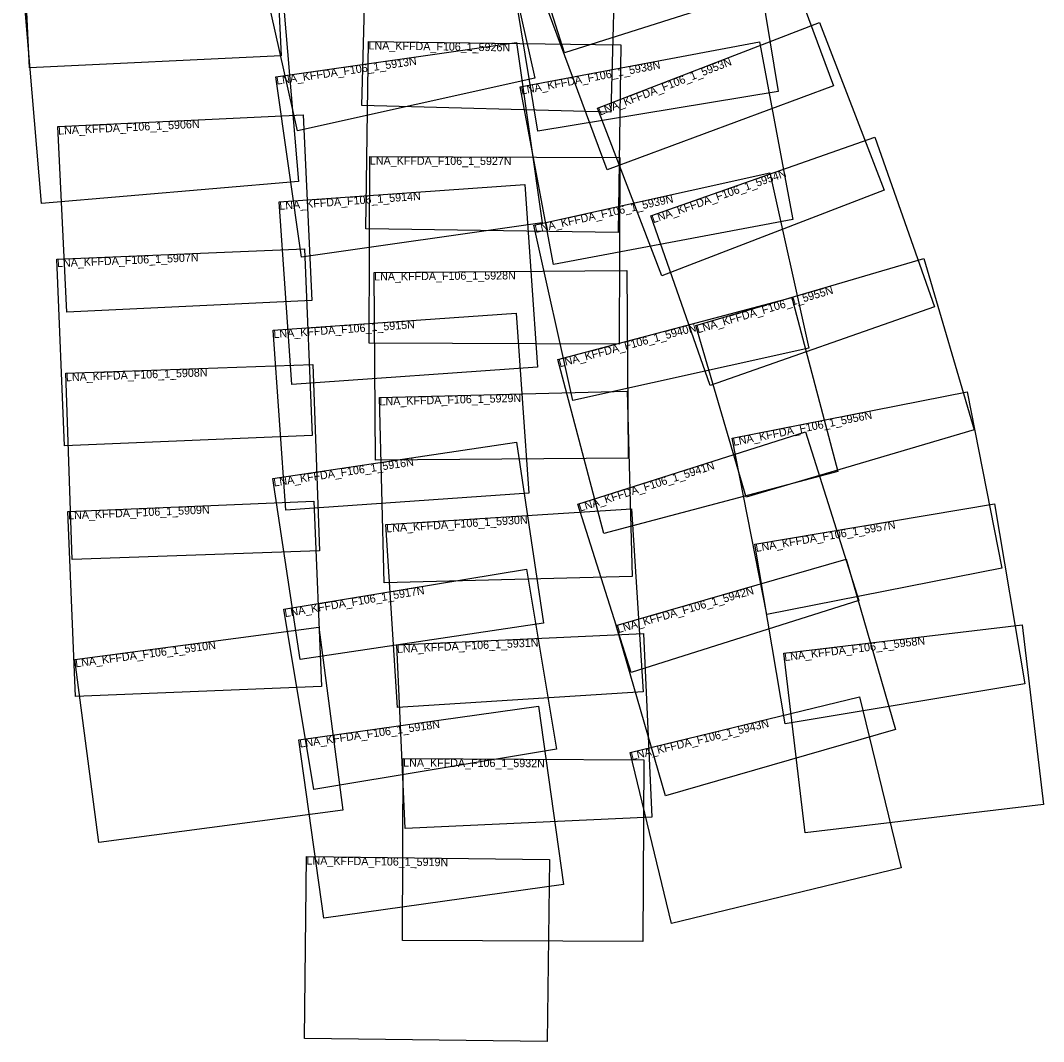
# Model space of a CAD drawing. Extents: x 664013 to 670816, y 274123 to 287157.
# Drawn here: x 664427 to 670816, y 274123 to 280499 of the extents above; entities that cross this region are included whole.
import ezdxf

# ---------------------------------------------------------------- set-up
doc = ezdxf.new("R2010")
doc.units = 0
doc.layers.add('Default', color=7, linetype='Continuous')

msp = doc.modelspace()

# ---------------------------------------------------------------- linework, layer by layer
at = {"layer": 'Default'}
for points in [[(667824.8, 280297.8), (667484.2, 281370), (668912.1, 281823.6), (669252.7, 280751.4)], [(664482.8, 280202.7), (664426.6, 281376.3), (665999.5, 281451.6), (666055.7, 280277.9)], [(666157, 279809.2), (665909.8, 280916.8), (667390.6, 281247.3), (667637.8, 280139.7)], [(666558.6, 279969.1), (666590.5, 281129.6), (668145.5, 281086.9), (668113.6, 279926.4)], [(667657.3, 279808), (667473.6, 280923.7), (668974.5, 281170.9), (669158.3, 280055.3)], [(668090.7, 279567.6), (667696.9, 280628.7), (669109.9, 281153.2), (669503.8, 280092.1)], [(664557.9, 279357.1), (664455.6, 280566.3), (666060.4, 280702.1), (666162.7, 279492.8)], [(668431.8, 278905.5), (668029.3, 279951.9), (669417.5, 280485.8), (669820, 279439.4)], [(666181.3, 279020.3), (666020.4, 280147.9), (667524.1, 280362.4), (667684.9, 279234.8)], [(666584.3, 279198.2), (666600.7, 280368.6), (668175.4, 280346.6), (668159, 279176.1)], [(667755.3, 278975.5), (667547.2, 280085.7), (669040.9, 280365.7), (669249, 279255.5)], [(664716.3, 278677.2), (664660.4, 279836.3), (666191.1, 279910.1), (666246.9, 278750.9)], [(668734, 278220.7), (668362.5, 279280), (669762.6, 279771), (670134.1, 278711.7)], [(666605.1, 278483.8), (666609, 279649.4), (668169.5, 279644.2), (668165.6, 278478.7)], [(667876.1, 278125.5), (667633, 279221.2), (669107.2, 279548.2), (669350.3, 278452.5)], [(666121.9, 278226.2), (666041.6, 279366.7), (667575.9, 279474.7), (667656.2, 278334.3)], [(664702, 277843.1), (664653.8, 279009), (666199.9, 279072.9), (666248, 277907)], [(668958.9, 277522.9), (668643.8, 278593.5), (670067.7, 279012.6), (670382.8, 277942)], [(666644, 277753.3), (666635, 278925.8), (668212.5, 278937.8), (668221.4, 277765.3)], [(668070, 277295.8), (667782.6, 278381.7), (669243.6, 278768.4), (669531, 277682.4)], [(666083.9, 277441), (666004.8, 278565.1), (667521.4, 278671.8), (667600.5, 277547.7)], [(664750.4, 277133.4), (664709.6, 278295.9), (666252.3, 278350.1), (666293.1, 277187.6)], [(666697.9, 276987.8), (666668.4, 278145), (668216.2, 278184.4), (668245.7, 277027.3)], [(669087.5, 276790), (668870.7, 277891.4), (670338.2, 278180.2), (670555, 277078.8)], [(668240.5, 276426.8), (667907, 277479.3), (669329.5, 277930.1), (669663, 276877.6)], [(666172.9, 276508), (666003.2, 277638.1), (667523.6, 277866.4), (667693.3, 276736.2)], [(664771.1, 276276.7), (664723, 277433.6), (666259, 277497.4), (666307.1, 276340.6)], [(669202.3, 276106), (669013.4, 277229.6), (670509.7, 277481.1), (670698.5, 276357.5)], [(666781.7, 276209.4), (666709.1, 277352), (668242.9, 277449.5), (668315.6, 276306.8)], [(668453.9, 275657.5), (668146.8, 276721.1), (669583, 277135.8), (669890.1, 276072.2)], [(666258.7, 275696.2), (666071.7, 276822.2), (667586.5, 277073.8), (667773.5, 275947.8)], [(664916.9, 275366.2), (664765.7, 276509.2), (666289.6, 276710.8), (666440.8, 275567.8)], [(669327, 275426.3), (669193.6, 276548.4), (670682.2, 276725.3), (670815.6, 275603.2)], [(666828.5, 275454.1), (666776.1, 276599.7), (668317.2, 276670.2), (668369.6, 275524.6)], [(668493.2, 274859.5), (668233.4, 275928.1), (669666.4, 276276.5), (669926.3, 275207.8)], [(666322, 274893.6), (666165.4, 276007.9), (667661.3, 276218.1), (667817.9, 275103.8)], [(666812.1, 274753.7), (666817, 275889.4), (668318.6, 275882.9), (668313.6, 274747.1)], [(666199.5, 274141.7), (666213.7, 275278.4), (667731, 275259.5), (667716.8, 274122.8)]]:
    msp.add_lwpolyline(points, close=True, dxfattribs=at)

# ---------------------------------------------------------------- texts
for s, rotation, p in [('LNA_KFFDA_F106_1_5926N', 359.1974, (666600, 280318.6)), ('LNA_KFFDA_F106_1_5913N', 8.11849, (666027.5, 280098.4)), ('LNA_KFFDA_F106_1_5938N', 10.61708, (667556.4, 280036.6)), ('LNA_KFFDA_F106_1_5953N', 21.03801, (668047.3, 279905.2)), ('LNA_KFFDA_F106_1_5906N', 2.75889, (664662.8, 279786.4)), ('LNA_KFFDA_F106_1_5927N', 359.81083, (666608.8, 279599.4)), ('LNA_KFFDA_F106_1_5954N', 19.32357, (668379.1, 279232.8)), ('LNA_KFFDA_F106_1_5914N', 4.02867, (666045.1, 279316.8)), ('LNA_KFFDA_F106_1_5939N', 12.50701, (667643.8, 279172.4)), ('LNA_KFFDA_F106_1_5907N', 2.36689, (664655.8, 278959)), ('LNA_KFFDA_F106_1_5928N', 0.43778, (666635.4, 278875.8)), ('LNA_KFFDA_F106_1_5955N', 16.39979, (668657.9, 278545.5)), ('LNA_KFFDA_F106_1_5915N', 4.02533, (666008.3, 278515.2)), ('LNA_KFFDA_F106_1_5940N', 14.8223, (667795.4, 278333.4)), ('LNA_KFFDA_F106_1_5908N', 2.01209, (664711.4, 278246)), ('LNA_KFFDA_F106_1_5929N', 1.45993, (666669.6, 278095)), ('LNA_KFFDA_F106_1_5956N', 11.13267, (668880.4, 277842.4)), ('LNA_KFFDA_F106_1_5916N', 8.53909, (666010.6, 277588.6)), ('LNA_KFFDA_F106_1_5941N', 17.58324, (667922.1, 277431.7)), ('LNA_KFFDA_F106_1_5909N', 2.38116, (664725.1, 277383.6)), ('LNA_KFFDA_F106_1_5930N', 3.63623, (666712.3, 277302.1)), ('LNA_KFFDA_F106_1_5957N', 9.54169, (669021.7, 277180.3)), ('LNA_KFFDA_F106_1_5917N', 9.43092, (666079.9, 276772.9)), ('LNA_KFFDA_F106_1_5942N', 16.10798, (668160.7, 276673)), ('LNA_KFFDA_F106_1_5958N', 6.77791, (669199.5, 276498.8)), ('LNA_KFFDA_F106_1_5910N', 7.53476, (664772.3, 276459.6)), ('LNA_KFFDA_F106_1_5931N', 2.6179, (666778.4, 276549.7)), ('LNA_KFFDA_F106_1_5918N', 7.99998, (666172.4, 275958.4)), ('LNA_KFFDA_F106_1_5943N', 13.66454, (668245.2, 275879.6)), ('LNA_KFFDA_F106_1_5932N', 359.74983, (666816.8, 275839.4)), ('LNA_KFFDA_F106_1_5919N', 359.28633, (666213, 275228.4))]:
    msp.add_text(s, height=50, rotation=rotation, dxfattribs=at).set_placement(p)

doc.saveas('drawing.dxf')
